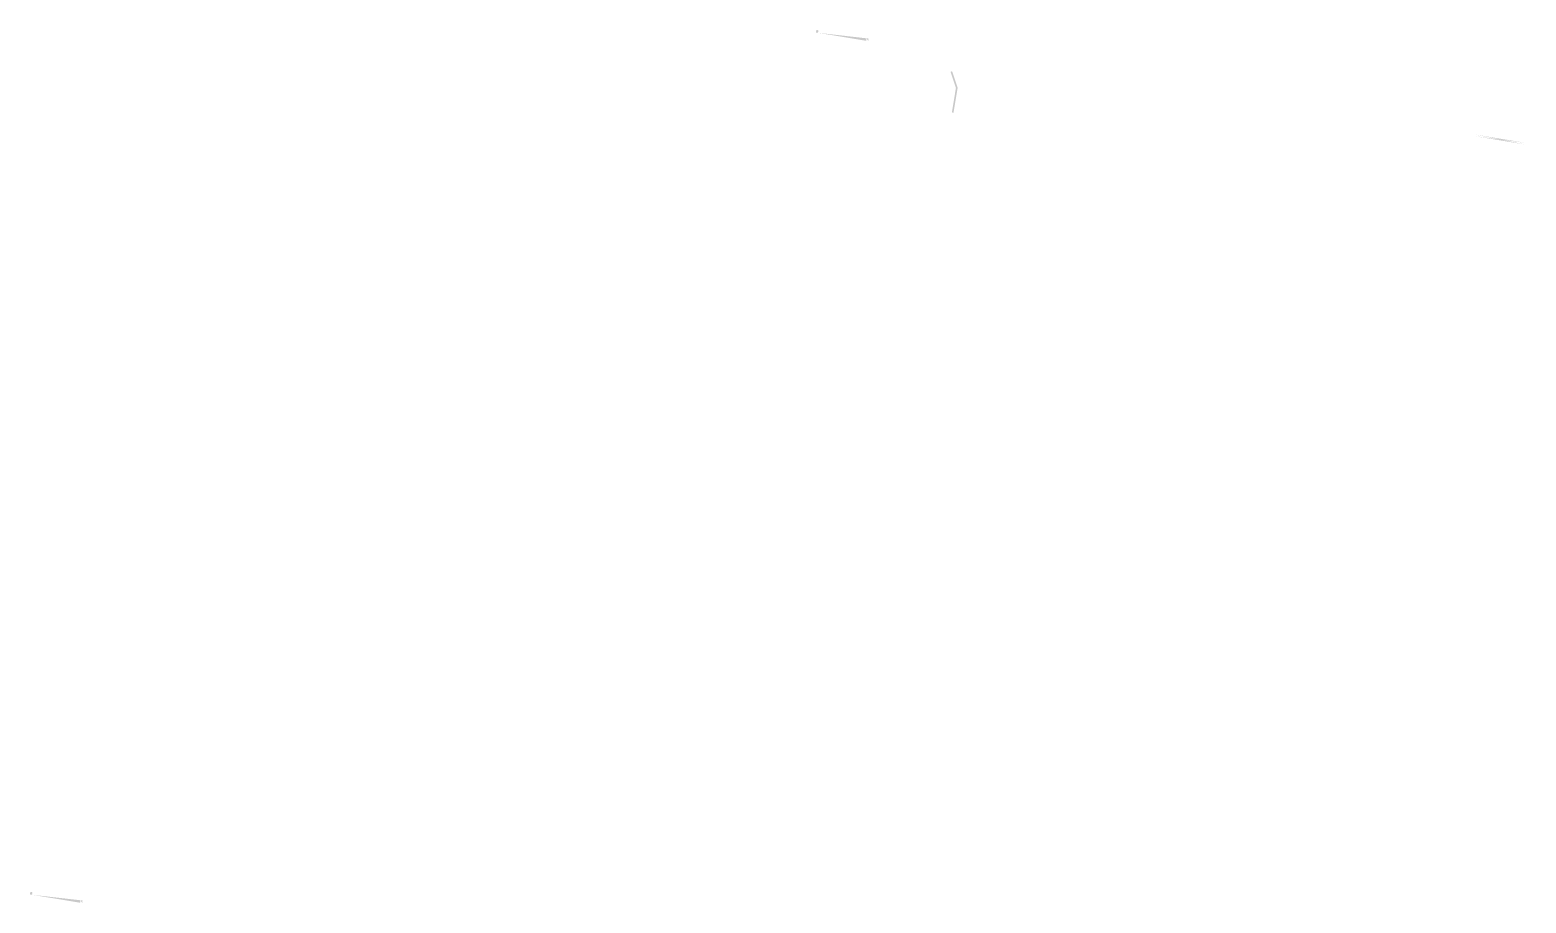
# Model space of a CAD drawing. Header units: metres. Extents: x 93017 to 94633, y 101979 to 102793.
# Drawn here: x 94452.7 to 94633.1, y 102412.6 to 102517.8 of the extents above; entities that cross this region are included whole.
import ezdxf

# ---------------------------------------------------------------- set-up
doc = ezdxf.new("R2010")
doc.units = ezdxf.units.M
doc.header["$LTSCALE"] = 0.75
doc.header["$MEASUREMENT"] = 0
doc.layers.add('252', color=252, linetype='Continuous')

msp = doc.modelspace()

# ---------------------------------------------------------------- hatches: boundary and pattern name
at = {"layer": '252'}
h = msp.add_hatch(color=256, dxfattribs=at)
h.paths.add_polyline_path([(94553.513, 102516.535), (94553.76, 102516.494)])
edge = h.paths.add_edge_path()
edge.add_line((94553.513, 102516.535), (94553.564, 102516.842))
edge.add_line((94553.76, 102516.494), (94553.811, 102516.801))
edge.add_line((94547.707, 102517.493), (94547.46, 102517.534))
edge.add_line((94547.461, 102517.534), (94547.708, 102517.493))
edge.add_line((94547.461, 102517.534), (94547.512, 102517.841))
edge.add_line((94547.759, 102517.8), (94547.708, 102517.493))
h = msp.add_hatch(color=256, dxfattribs=at)
h.dxf.hatch_style = 1
h.paths.add_polyline_path([(94563.881, 102512.856), (94563.691, 102512.792), (94564.343, 102510.856), (94563.854, 102507.896), (94564.051, 102507.864), (94564.548, 102510.873)])
h = msp.add_hatch(color=256, dxfattribs=at)
h.dxf.hatch_style = 1
edge = h.paths.add_edge_path()
edge.add_line((94633.085, 102504.221), (94627.111, 102505.207))
edge.add_line((94633.109, 102504.014), (94627.021, 102505.019))
h = msp.add_hatch(color=256, dxfattribs=at)
h.paths.add_polyline_path([(94458.71, 102412.628), (94458.957, 102412.588)])
edge = h.paths.add_edge_path()
edge.add_line((94458.71, 102412.628), (94458.761, 102412.935))
edge.add_line((94458.957, 102412.588), (94459.007, 102412.895))
edge.add_line((94452.904, 102413.587), (94452.657, 102413.628))
edge.add_line((94452.658, 102413.627), (94452.904, 102413.587))
edge.add_line((94452.658, 102413.627), (94452.708, 102413.934))
edge.add_line((94452.955, 102413.894), (94452.904, 102413.587))

doc.saveas('drawing.dxf')
